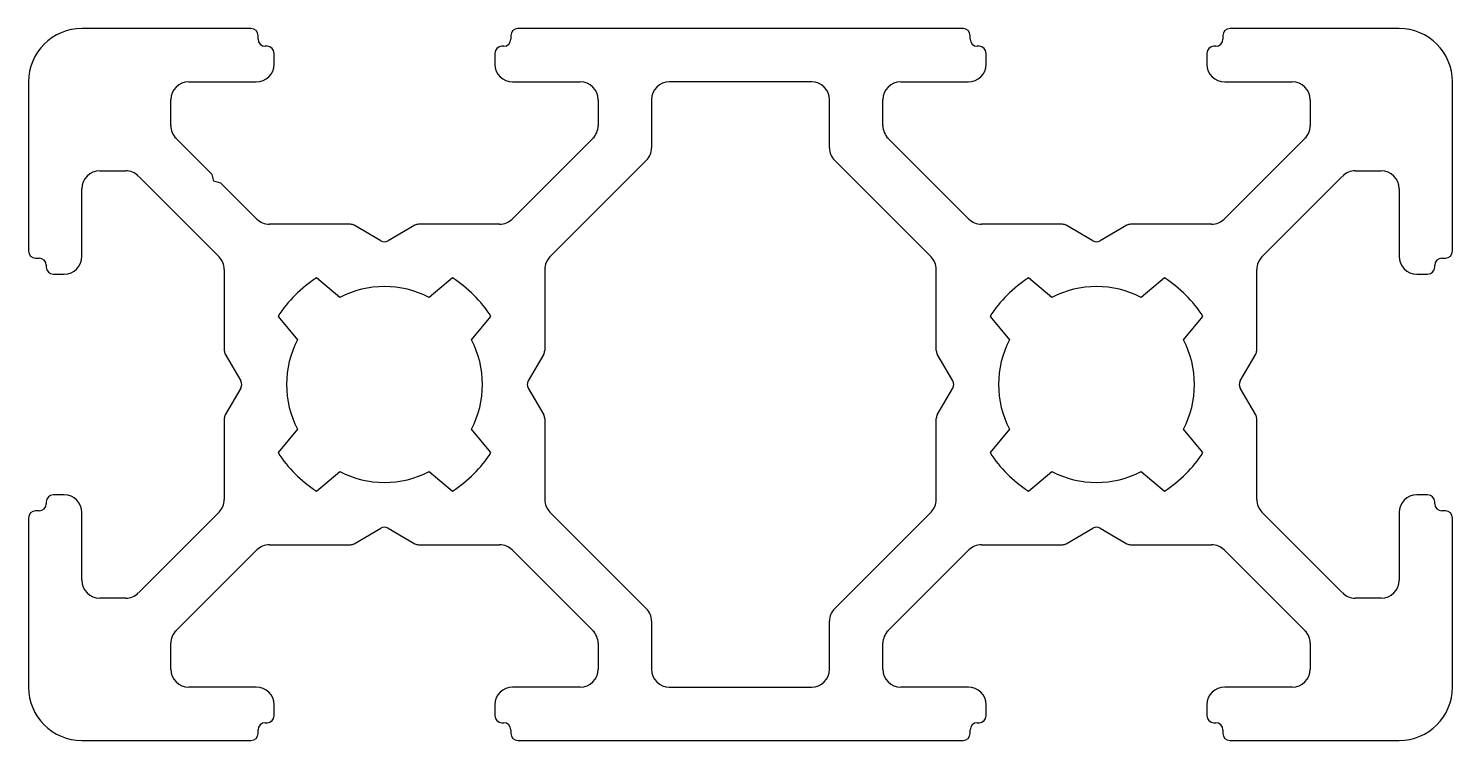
# Model space of a CAD drawing. Header units: millimetres. Extents: x -20 to 20, y -10 to 10.
import ezdxf

# ---------------------------------------------------------------- set-up
doc = ezdxf.new("R2010")
doc.units = ezdxf.units.MM

msp = doc.modelspace()

# ---------------------------------------------------------------- linework, layer by layer
at = {"color": 7, "linetype": 'Continuous', "lineweight": 25}
for p, q in [((-13.75, 10), (-18.5, 10)), ((-13.55, 9.7), (-13.55, 9.8)), ((-6.45, 9.8), (-6.45, 9.7)), ((6.25, 10), (-6.25, 10)), ((6.45, 9.7), (6.45, 9.8)), ((13.55, 9.8), (13.55, 9.7)), ((18.5, 10), (13.75, 10)), ((-13.3, 9.5), (-13.35, 9.5)), ((-13.1, 9), (-13.1, 9.3)), ((-6.9, 9.3), (-6.9, 9)), ((-6.65, 9.5), (-6.7, 9.5)), ((6.7, 9.5), (6.65, 9.5)), ((6.9, 9), (6.9, 9.3)), ((13.1, 9.3), (13.1, 9)), ((13.35, 9.5), (13.3, 9.5)), ((-20, 8.5), (-20, 3.75)), ((-15.5, 8.5), (-13.6, 8.5)), ((-6.4, 8.5), (-4.5, 8.5)), ((2, 8.5), (-2, 8.5)), ((4.5, 8.5), (6.4, 8.5)), ((13.6, 8.5), (15.5, 8.5)), ((20, 3.75), (20, 8.5)), ((-16, 7.268), (-16, 8)), ((-4, 8), (-4, 7.268)), ((-2.5, 8), (-2.5, 6.646)), ((2.5, 6.646), (2.5, 8)), ((4, 7.268), (4, 8)), ((16, 8), (16, 7.268)), ((-14.842, 5.903), (-15.854, 6.914)), ((-4.146, 6.914), (-6.414, 4.646)), ((6.414, 4.646), (4.146, 6.914)), ((15.854, 6.914), (13.586, 4.646)), ((-18, 6), (-17.268, 6)), ((-2.646, 6.293), (-5.354, 3.586)), ((5.353, 3.586), (2.646, 6.293)), ((17.268, 6), (18, 6)), ((-16.914, 5.854), (-14.646, 3.586)), ((-14.79, 5.71), (-14.842, 5.903)), ((-14.597, 5.658), (-14.79, 5.71)), ((-13.586, 4.646), (-14.597, 5.658)), ((14.646, 3.586), (16.914, 5.854)), ((-18.5, 3.6), (-18.5, 5.5)), ((18.5, 5.5), (18.5, 3.6)), ((-10.954, 4.5), (-13.232, 4.5)), ((-10.1, 4.038), (-10.854, 4.473)), ((-9.146, 4.473), (-9.9, 4.038)), ((-6.768, 4.5), (-9.046, 4.5)), ((9.046, 4.5), (6.768, 4.5)), ((9.9, 4.038), (9.146, 4.473)), ((10.854, 4.473), (10.1, 4.038)), ((13.232, 4.5), (10.954, 4.5)), ((-19.8, 3.55), (-19.7, 3.55)), ((-19.5, 3.35), (-19.5, 3.3)), ((-14.5, 3.232), (-14.5, 0.954)), ((-5.5, 3.232), (-5.5, 0.954)), ((5.5, 0.954), (5.5, 3.232)), ((14.5, 0.954), (14.5, 3.232)), ((19.5, 3.3), (19.5, 3.35)), ((19.7, 3.55), (19.8, 3.55)), ((-19.3, 3.1), (-19, 3.1)), ((-11.258, 2.445), (-11.91, 2.992)), ((-8.09, 2.992), (-8.742, 2.445)), ((8.742, 2.445), (8.09, 2.992)), ((11.91, 2.992), (11.258, 2.445)), ((19, 3.1), (19.3, 3.1)), ((-12.99, 1.914), (-12.445, 1.258)), ((-7.555, 1.258), (-7.01, 1.914)), ((7.01, 1.914), (7.555, 1.258)), ((12.445, 1.258), (12.99, 1.914)), ((-14.473, 0.854), (-14.038, 0.1)), ((-5.527, 0.854), (-5.962, 0.1)), ((5.962, 0.1), (5.527, 0.854)), ((14.038, 0.1), (14.473, 0.854)), ((-14.038, -0.1), (-14.473, -0.854)), ((-5.962, -0.1), (-5.527, -0.854)), ((5.527, -0.854), (5.962, -0.1)), ((14.473, -0.854), (14.038, -0.1)), ((-14.5, -0.954), (-14.5, -3.232)), ((-5.5, -0.954), (-5.5, -3.232)), ((5.5, -3.232), (5.5, -0.954)), ((14.5, -3.232), (14.5, -0.954)), ((-12.445, -1.258), (-12.99, -1.914)), ((-7.01, -1.914), (-7.555, -1.258)), ((7.555, -1.258), (7.01, -1.914)), ((12.99, -1.914), (12.445, -1.258)), ((-11.91, -2.992), (-11.258, -2.445)), ((-8.742, -2.445), (-8.09, -2.992)), ((8.09, -2.992), (8.742, -2.445)), ((11.258, -2.445), (11.91, -2.992)), ((-19, -3.1), (-19.3, -3.1)), ((19.3, -3.1), (19, -3.1)), ((-19.7, -3.55), (-19.8, -3.55)), ((-19.5, -3.3), (-19.5, -3.35)), ((-14.646, -3.586), (-16.914, -5.854)), ((-5.354, -3.586), (-2.646, -6.293)), ((2.646, -6.293), (5.353, -3.586)), ((16.914, -5.854), (14.646, -3.586)), ((19.5, -3.35), (19.5, -3.3)), ((19.8, -3.55), (19.7, -3.55)), ((-20, -3.75), (-20, -8.5)), ((-18.5, -5.5), (-18.5, -3.6)), ((18.5, -3.6), (18.5, -5.5)), ((20, -8.5), (20, -3.75)), ((-10.854, -4.473), (-10.1, -4.038)), ((-9.9, -4.038), (-9.146, -4.473)), ((9.146, -4.473), (9.9, -4.038)), ((10.1, -4.038), (10.854, -4.473)), ((-15.854, -6.914), (-13.586, -4.646)), ((-13.232, -4.5), (-10.954, -4.5)), ((-9.046, -4.5), (-6.768, -4.5)), ((-6.414, -4.646), (-4.146, -6.914)), ((4.146, -6.914), (6.414, -4.646)), ((6.768, -4.5), (9.046, -4.5)), ((10.954, -4.5), (13.232, -4.5)), ((13.586, -4.646), (15.854, -6.914)), ((-17.268, -6), (-18, -6)), ((18, -6), (17.268, -6)), ((-2.5, -6.646), (-2.5, -8)), ((2.5, -8), (2.5, -6.646)), ((-16, -8), (-16, -7.268)), ((-4, -7.268), (-4, -8)), ((4, -8), (4, -7.268)), ((16, -7.268), (16, -8)), ((-13.6, -8.5), (-15.5, -8.5)), ((-4.5, -8.5), (-6.4, -8.5)), ((-2, -8.5), (2, -8.5)), ((6.4, -8.5), (4.5, -8.5)), ((15.5, -8.5), (13.6, -8.5)), ((-13.1, -9.3), (-13.1, -9)), ((-6.9, -9), (-6.9, -9.3)), ((6.9, -9.3), (6.9, -9)), ((13.1, -9), (13.1, -9.3)), ((-13.35, -9.5), (-13.3, -9.5)), ((-6.7, -9.5), (-6.65, -9.5)), ((6.65, -9.5), (6.7, -9.5)), ((13.3, -9.5), (13.35, -9.5)), ((-13.55, -9.8), (-13.55, -9.7)), ((-6.45, -9.7), (-6.45, -9.8)), ((-6.25, -10), (6.25, -10)), ((6.45, -9.8), (6.45, -9.7)), ((13.55, -9.7), (13.55, -9.8)), ((-18.5, -10), (-13.75, -10)), ((13.75, -10), (18.5, -10))]:
    msp.add_line(p, q, dxfattribs=at)
for centre, radius, start, end in [((-18.5, 8.5), 1.5, 90, 180), ((-13.75, 9.8), 0.2, 0, 90), ((-13.35, 9.7), 0.2, 180, 270), ((-6.65, 9.7), 0.2, 270, 0), ((-6.25, 9.8), 0.2, 90, 180), ((6.25, 9.8), 0.2, 0, 90), ((6.65, 9.7), 0.2, 180, 270), ((13.35, 9.7), 0.2, 270, 0), ((13.75, 9.8), 0.2, 90, 180), ((18.5, 8.5), 1.5, 0, 90), ((-13.3, 9.3), 0.2, 0, 90), ((-6.7, 9.3), 0.2, 90, 180), ((6.7, 9.3), 0.2, 0, 90), ((13.3, 9.3), 0.2, 90, 180), ((-13.6, 9), 0.5, 270, 0), ((-6.4, 9), 0.5, 180, 270), ((6.4, 9), 0.5, 270, 0), ((13.6, 9), 0.5, 180, 270), ((-15.5, 8), 0.5, 90, 180), ((-4.5, 8), 0.5, 360, 90), ((-2, 8), 0.5, 90, 180), ((2, 8), 0.5, 0, 90), ((4.5, 8), 0.5, 90.0001, 180), ((15.5, 8), 0.5, 0, 90), ((-15.5, 7.268), 0.5, 180, 225), ((-4.5, 7.268), 0.5, 315, 0), ((4.5, 7.268), 0.5, 180, 225), ((15.5, 7.268), 0.5, 315, 0), ((-3, 6.646), 0.5, 315, 0), ((3, 6.646), 0.5, 180, 225.0008), ((-18, 5.5), 0.5, 90, 180), ((-17.268, 5.5), 0.5, 45, 90), ((17.268, 5.5), 0.5, 90, 135), ((18, 5.5), 0.5, 0, 90), ((-13.232, 5), 0.5, 225, 270), ((-10.954, 4.3), 0.2, 60, 90), ((-9.046, 4.3), 0.2, 90, 120), ((-6.768, 5), 0.5, 270, 315), ((6.768, 5), 0.5, 225, 270), ((9.046, 4.3), 0.2, 60, 90), ((10.954, 4.3), 0.2, 90, 120), ((13.232, 5), 0.5, 270, 315), ((-10, 4.211), 0.2, 240, 300), ((10, 4.211), 0.2, 240, 300), ((-19.8, 3.75), 0.2, 180, 270), ((19.8, 3.75), 0.2, 270, 0), ((-19.7, 3.35), 0.2, 0, 90), ((-19.3, 3.3), 0.2, 180, 270), ((-19, 3.6), 0.5, 270, 0), ((-15, 3.232), 0.5, 0, 45), ((-5, 3.232), 0.5, 135, 180), ((5, 3.232), 0.5, 0, 45.0008), ((15, 3.232), 0.5, 135, 180), ((19, 3.6), 0.5, 180, 270), ((19.3, 3.3), 0.2, 270, 0), ((19.7, 3.35), 0.2, 90, 180), ((-10, 0), 3.55, 122.5504, 147.3736), ((-10, 0), 3.55, 32.6264, 57.4496), ((10, 0), 3.55, 122.5504, 147.3736), ((10, 0), 3.55, 32.6264, 57.4496), ((-10, 0), 2.75, 62.7727, 117.2273), ((10, 0), 2.75, 62.7727, 117.2273), ((-10, 0), 2.75, 152.7727, 207.2273), ((-10, 0), 2.75, 332.7727, 27.2273), ((10, 0), 2.75, 152.7727, 207.2273), ((10, 0), 2.75, 332.7727, 27.2273), ((-14.3, 0.954), 0.2, 180, 210), ((-5.7, 0.954), 0.2, 330, 0), ((5.7, 0.954), 0.2, 180, 210), ((14.3, 0.954), 0.2, 330, 0), ((-14.211, 0), 0.2, 330, 30), ((-5.789, 0), 0.2, 150, 210), ((5.789, 0), 0.2, 330, 30), ((14.211, 0), 0.2, 150, 210), ((-14.3, -0.954), 0.2, 150, 180), ((-5.7, -0.954), 0.2, 0, 30), ((5.7, -0.954), 0.2, 150, 180), ((14.3, -0.954), 0.2, 360, 30), ((-10, 0), 3.55, 212.6264, 237.4496), ((-10, 0), 3.55, 302.5504, 327.3736), ((10, 0), 3.55, 212.6264, 237.4496), ((10, 0), 3.55, 302.5504, 327.3736), ((-10, 0), 2.75, 242.7727, 297.2273), ((10, 0), 2.75, 242.7727, 297.2273), ((-19.3, -3.3), 0.2, 90, 180), ((-19, -3.6), 0.5, 0, 90), ((19, -3.6), 0.5, 90, 180), ((19.3, -3.3), 0.2, 0, 90), ((-19.8, -3.75), 0.2, 90, 180), ((-19.7, -3.35), 0.2, 270, 0), ((-15, -3.232), 0.5, 315, 0), ((-5, -3.232), 0.5, 180, 225), ((5, -3.232), 0.5, 314.9992, 0), ((15, -3.232), 0.5, 180, 225), ((19.7, -3.35), 0.2, 180, 270), ((19.8, -3.75), 0.2, 0, 90), ((-10, -4.211), 0.2, 60, 120), ((10, -4.211), 0.2, 60, 120), ((-13.232, -5), 0.5, 90, 135), ((-10.954, -4.3), 0.2, 270, 300), ((-9.046, -4.3), 0.2, 240, 270), ((-6.768, -5), 0.5, 45, 90), ((6.768, -5), 0.5, 90, 135), ((9.046, -4.3), 0.2, 270, 300), ((10.954, -4.3), 0.2, 240, 270), ((13.232, -5), 0.5, 45, 90), ((-18, -5.5), 0.5, 180, 270), ((18, -5.5), 0.5, 270, 0), ((-17.268, -5.5), 0.5, 270, 315), ((17.268, -5.5), 0.5, 225, 270), ((-3, -6.646), 0.5, 0, 45), ((3, -6.646), 0.5, 134.9992, 180), ((-15.5, -7.268), 0.5, 135, 180), ((-4.5, -7.268), 0.5, 360, 45), ((4.5, -7.268), 0.5, 135, 180), ((15.5, -7.268), 0.5, 360, 45), ((-15.5, -8), 0.5, 180, 270), ((-4.5, -8), 0.5, 270, 0), ((-2, -8), 0.5, 180, 270), ((2, -8), 0.5, 270, 0), ((4.5, -8), 0.5, 180, 270), ((15.5, -8), 0.5, 270, 0), ((-18.5, -8.5), 1.5, 180, 270), ((-13.6, -9), 0.5, 0, 90), ((-6.4, -9), 0.5, 90, 180), ((6.4, -9), 0.5, 0, 90), ((13.6, -9), 0.5, 90, 180), ((18.5, -8.5), 1.5, 270, 0), ((-13.35, -9.7), 0.2, 90, 180), ((-13.3, -9.3), 0.2, 270, 0), ((-6.7, -9.3), 0.2, 180, 270), ((-6.65, -9.7), 0.2, 360, 90), ((6.65, -9.7), 0.2, 90, 180), ((6.7, -9.3), 0.2, 270, 0), ((13.3, -9.3), 0.2, 180, 270), ((13.35, -9.7), 0.2, 0, 90), ((-13.75, -9.8), 0.2, 270, 0), ((-6.25, -9.8), 0.2, 180, 270), ((6.25, -9.8), 0.2, 270, 0), ((13.75, -9.8), 0.2, 180, 270)]:
    msp.add_arc(centre, radius, start, end, dxfattribs=at)

doc.saveas('drawing.dxf')
